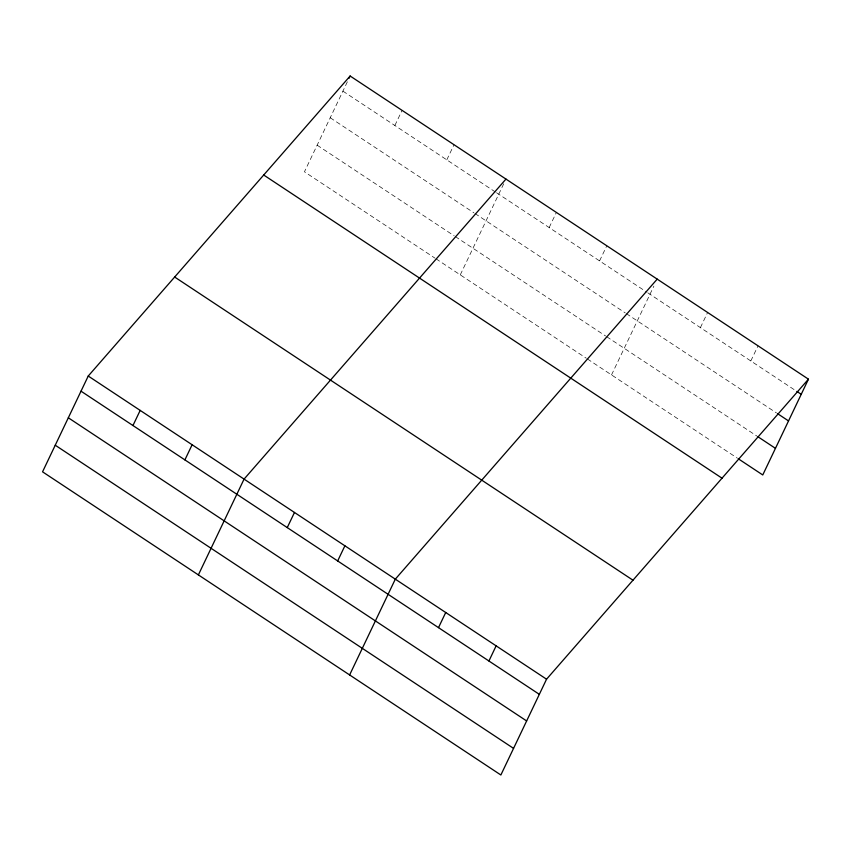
<?xml version="1.0" encoding="UTF-8"?>
<svg xmlns="http://www.w3.org/2000/svg" width="851" height="851" viewBox="0 0 851 851"><rect width="100%" height="100%" fill="white"/><g stroke="black" fill="none" stroke-linecap="round" stroke-linejoin="round"><path stroke-width="0.64" stroke-dasharray="4.25 3.19" d="M347.357 81.824L304.445 171.796L434.861 258.055M394.864 125.501L402.076 110.364M446.796 159.86L454.019 144.723M460.274 274.873L503.739 183.742M549.161 227.568L556.373 212.431M599.572 260.917L606.795 245.779M611.518 374.919L653.876 286.117M700.405 327.614L707.617 312.477M750.816 360.962L758.039 345.825M342.921 91.142L495.431 192.028M496.537 192.751L646.696 292.084M647.792 292.818L795.749 390.683M330.22 117.757L473.89 212.793M474.996 213.527L625.24 312.902M626.336 313.625L776.484 412.948M317.146 145.181L454.179 235.823M455.285 236.557L605.582 335.975M606.678 336.698L756.826 436.02M435.957 258.789L586.307 358.239M587.403 358.962L737.551 458.285"/><path stroke-width="1.28" d="M88.238 376.036L42.55 471.826L500.867 774.995L546.555 679.204L808.45 379.174L350.133 76.005L88.238 376.036L546.555 679.204M132.958 425.532L140.181 410.395M349.027 78.335L350.133 76.005M184.901 459.891L192.124 444.754M198.379 574.904L244.067 479.113L505.962 179.082M287.255 527.599L294.478 512.462M337.677 560.947L344.889 545.81M349.623 674.949L395.311 579.159L657.206 279.128M438.499 627.644L445.722 612.507M488.921 660.993L496.133 645.856M808.45 379.174L762.762 474.964L738.647 459.008M796.844 391.407L801.227 394.311M777.58 413.671L788.537 420.926M757.922 436.744L775.452 448.349M263.714 175.019L722.02 478.188M174.668 277.032L632.974 580.191M81.015 391.173L539.332 694.342M68.325 417.788L526.641 720.957M55.241 445.211L513.557 748.38"/></g></svg>
